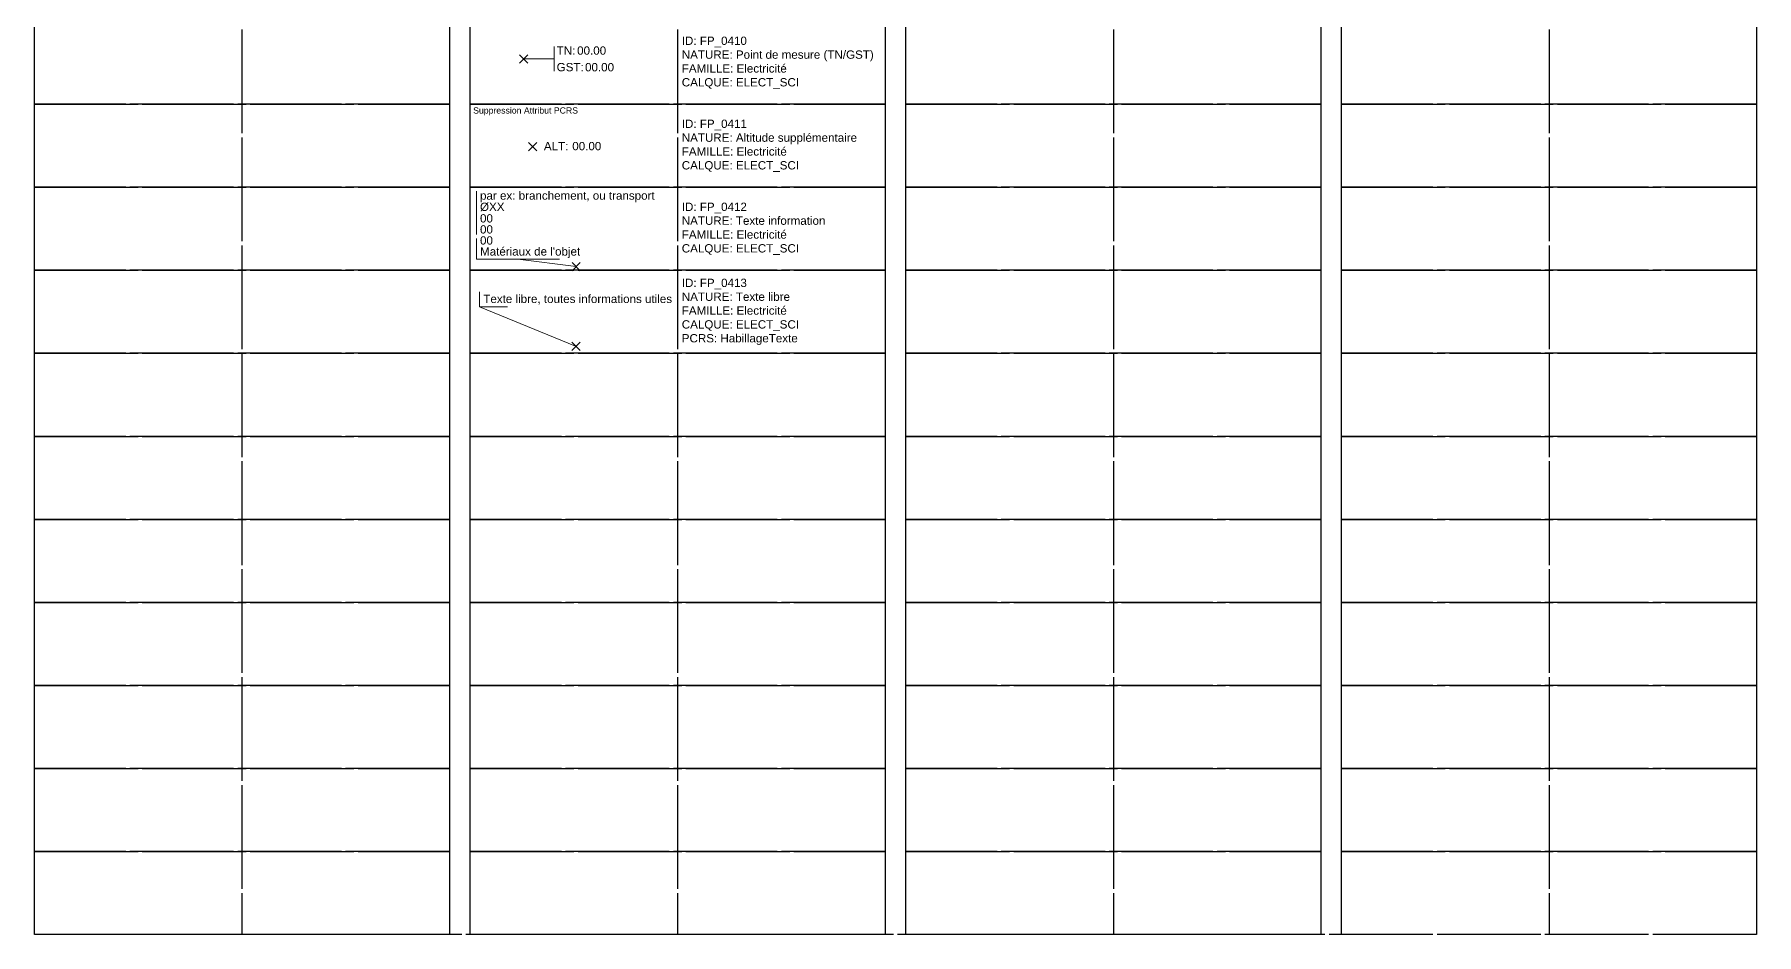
# Model space of a CAD drawing. Header units: metres. Extents: x 3067 to 3319, y 1703 to 1914.
# Drawn here: x 3067.05 to 3108.55, y 1810.56 to 1832.24 of the extents above; entities that cross this region are included whole.
import ezdxf
from ezdxf.enums import TextEntityAlignment as Align

# ---------------------------------------------------------------- set-up
doc = ezdxf.new("R2010")
doc.units = ezdxf.units.M
doc.header["$PDMODE"] = 3
doc.header["$PDSIZE"] = 0.1
doc.linetypes.add('Socle_Continu', pattern=[2.5, 2.5, 0])
doc.layers.get('0').update_dxf_attribs({"lineweight": 30})
doc.layers.add('1', color=7, linetype='Socle_Continu', lineweight=30)
doc.layers.add('ELECT_SCI', color=1, linetype='Socle_Continu', lineweight=13)
doc.styles.add('Reseaux', font='arial.ttf')
doc.styles.get("Standard").update_dxf_attribs({"font": 'arial.ttf'})

# ---------------------------------------------------------------- blocks, each defined once
blk = doc.blocks.new('*U412')
at = {"layer": 'ELECT_SCI', "linetype": 'Socle_Continu'}
blk.add_line((0.733, 0), (0, 0), dxfattribs=at)
at = {"layer": 'ELECT_SCI', "linetype": 'Socle_Continu', "flags": 128}
blk.add_lwpolyline([(0.733, -0.3), (0.733, 0.3)], dxfattribs=at)
at = {"layer": 'ELECT_SCI', "linetype": 'Socle_Continu'}
blk.add_point((0, 0), dxfattribs=at)
at = {"layer": 'ELECT_SCI', "linetype": 'Socle_Continu', "char_height": 0.2, "attachment_point": 4}
for s, insert in [('TN:', (0.793, 0.2)), ('GST:', (0.793, -0.201))]:
    blk.add_mtext_dynamic_manual_height_columns(s, width=0.46273, gutter_width=1, heights=[0], dxfattribs=dict(at, insert=insert))
at = {"layer": 'ELECT_SCI', "linetype": 'Socle_Continu'}
for tag, p in [('TN', (1.286, 0.2)), ('GST', (1.477, -0.201))]:
    blk.add_attdef(tag, text='', height=0.2, dxfattribs=at).set_placement(p, align=Align.MIDDLE_LEFT)
at = {"layer": 'ELECT_SCI', "linetype": 'Socle_Continu', "style": 'Reseaux', "flags": 9}
for tag, p in [('ID', (2.428, 0.07)), ('NATURE', (2.428, -0.251))]:
    blk.add_attdef(tag, p, '', height=0.2, dxfattribs=at)
at = {"layer": 'ELECT_SCI', "linetype": 'Socle_Continu', "flags": 9}
for tag, p in [('FAMILLE', (2.428, -0.573)), ('CALQUE', (2.428, -0.894))]:
    blk.add_attdef(tag, p, '', height=0.2, dxfattribs=at)
blk = doc.blocks.new('FP_0411')
at = {"layer": 'ELECT_SCI', "linetype": 'Socle_Continu'}
blk.add_point((0, 0), dxfattribs=at)
at = {"layer": 'ELECT_SCI', "linetype": 'Socle_Continu', "insert": (0.268, 0.01), "char_height": 0.2, "attachment_point": 4}
blk.add_mtext_dynamic_manual_height_columns('ALT:', width=0.46273, gutter_width=1, heights=[0], dxfattribs=at)
at = {"layer": 'ELECT_SCI', "linetype": 'Socle_Continu'}
blk.add_attdef('ALT', text='', height=0.2, dxfattribs=at).set_placement((0.952, 0.01), align=Align.MIDDLE_LEFT)
at = {"layer": 'ELECT_SCI', "linetype": 'Socle_Continu', "style": 'Reseaux', "flags": 9}
for tag, p in [('ID', (2.011, 0.119)), ('NATURE', (2.011, -0.202))]:
    blk.add_attdef(tag, p, '', height=0.2, dxfattribs=at)
at = {"layer": 'ELECT_SCI', "linetype": 'Socle_Continu', "flags": 9}
for tag, p in [('FAMILLE', (2.011, -0.524)), ('CALQUE', (2.011, -0.845)), ('TYPE', (2.016, -1.143))]:
    blk.add_attdef(tag, p, '', height=0.2, dxfattribs=at)
blk = doc.blocks.new('*U346')
at = {"layer": 'ELECT_SCI', "linetype": 'Socle_Continu'}
blk.add_line((-1.405, 0.178), (0, 0), dxfattribs=at)
at = {"layer": 'ELECT_SCI', "linetype": 'Socle_Continu', "flags": 128}
blk.add_lwpolyline([(-0.405, 0.178), (-2.405, 0.178), (-2.405, 1.817)], dxfattribs=at)
at = {"layer": 'ELECT_SCI', "linetype": 'Socle_Continu'}
blk.add_point((0, 0), dxfattribs=at)
for tag, p in [('TYPE', (-2.317, 1.612)), ('DIAM', (-2.317, 1.341)), ('NBR', (-2.317, 1.063)), ('LARG', (-2.317, 0.797)), ('HAUT', (-2.317, 0.531)), ('MATER', (-2.317, 0.266))]:
    blk.add_attdef(tag, p, '', height=0.2, dxfattribs=at)
at = {"layer": 'ELECT_SCI', "linetype": 'Socle_Continu', "flags": 9}
for tag, p in [('NATURE', (2.47, 1.097)), ('ID', (2.47, 1.418)), ('FAMILLE', (2.47, 0.776)), ('CALQUE', (2.47, 0.454))]:
    blk.add_attdef(tag, p, '', height=0.2, dxfattribs=at)
blk = doc.blocks.new('*U348')
at = {"layer": 'ELECT_SCI', "linetype": 'Socle_Continu'}
blk.add_line((-2.323, 0.953), (0, 0), dxfattribs=at)
at = {"layer": 'ELECT_SCI', "linetype": 'Socle_Continu', "flags": 128}
blk.add_lwpolyline([(-1.65, 0.953), (-2.323, 0.953), (-2.323, 1.31)], dxfattribs=at)
at = {"layer": 'ELECT_SCI', "linetype": 'Socle_Continu'}
blk.add_point((0, 0), dxfattribs=at)
blk.add_attdef('TXT', (-2.234, 1.041), '', height=0.2, dxfattribs=at)
at = {"layer": 'ELECT_SCI', "linetype": 'Socle_Continu', "flags": 9}
for tag, p in [('NATURE', (1.967, -0.177)), ('ID', (1.967, 0.144)), ('FAMILLE', (1.967, -0.499)), ('CALQUE', (1.967, -0.82)), ('PCRS', (1.967, -1.141))]:
    blk.add_attdef(tag, p, '', height=0.2, dxfattribs=at)

msp = doc.modelspace()

# ---------------------------------------------------------------- linework, layer by layer
at = {"linetype": 'Socle_Continu'}
for p, q in [((3072.049, 1850.56), (3072.049, 1810.56)), ((3082.549, 1850.56), (3082.549, 1810.56)), ((3093.049, 1850.56), (3093.049, 1810.56)), ((3103.549, 1850.56), (3103.549, 1810.56))]:
    msp.add_line(p, q, dxfattribs=at)
for points in [[(3067.049, 1832.56), (3077.049, 1832.56), (3077.049, 1830.56), (3067.049, 1830.56)], [(3088.049, 1832.56), (3098.049, 1832.56), (3098.049, 1830.56), (3088.049, 1830.56)], [(3098.549, 1832.56), (3108.549, 1832.56), (3108.549, 1830.56), (3098.549, 1830.56)], [(3067.049, 1830.56), (3077.049, 1830.56), (3077.049, 1828.56), (3067.049, 1828.56)], [(3088.049, 1830.56), (3098.049, 1830.56), (3098.049, 1828.56), (3088.049, 1828.56)], [(3098.549, 1830.56), (3108.549, 1830.56), (3108.549, 1828.56), (3098.549, 1828.56)], [(3067.049, 1828.56), (3077.049, 1828.56), (3077.049, 1826.56), (3067.049, 1826.56)], [(3077.549, 1828.56), (3087.549, 1828.56), (3087.549, 1826.56), (3077.549, 1826.56)], [(3088.049, 1828.56), (3098.049, 1828.56), (3098.049, 1826.56), (3088.049, 1826.56)], [(3098.549, 1828.56), (3108.549, 1828.56), (3108.549, 1826.56), (3098.549, 1826.56)], [(3067.049, 1826.56), (3077.049, 1826.56), (3077.049, 1824.56), (3067.049, 1824.56)], [(3077.549, 1826.56), (3087.549, 1826.56), (3087.549, 1824.56), (3077.549, 1824.56)], [(3088.049, 1826.56), (3098.049, 1826.56), (3098.049, 1824.56), (3088.049, 1824.56)], [(3098.549, 1826.56), (3108.549, 1826.56), (3108.549, 1824.56), (3098.549, 1824.56)], [(3067.049, 1824.56), (3077.049, 1824.56), (3077.049, 1822.56), (3067.049, 1822.56)], [(3077.549, 1824.56), (3087.549, 1824.56), (3087.549, 1822.56), (3077.549, 1822.56)], [(3088.049, 1824.56), (3098.049, 1824.56), (3098.049, 1822.56), (3088.049, 1822.56)], [(3098.549, 1824.56), (3108.549, 1824.56), (3108.549, 1822.56), (3098.549, 1822.56)], [(3067.049, 1822.56), (3077.049, 1822.56), (3077.049, 1820.56), (3067.049, 1820.56)], [(3077.549, 1822.56), (3087.549, 1822.56), (3087.549, 1820.56), (3077.549, 1820.56)], [(3088.049, 1822.56), (3098.049, 1822.56), (3098.049, 1820.56), (3088.049, 1820.56)], [(3098.549, 1822.56), (3108.549, 1822.56), (3108.549, 1820.56), (3098.549, 1820.56)], [(3067.049, 1820.56), (3077.049, 1820.56), (3077.049, 1818.56), (3067.049, 1818.56)], [(3077.549, 1820.56), (3087.549, 1820.56), (3087.549, 1818.56), (3077.549, 1818.56)], [(3088.049, 1820.56), (3098.049, 1820.56), (3098.049, 1818.56), (3088.049, 1818.56)], [(3098.549, 1820.56), (3108.549, 1820.56), (3108.549, 1818.56), (3098.549, 1818.56)], [(3067.049, 1818.56), (3077.049, 1818.56), (3077.049, 1816.56), (3067.049, 1816.56)], [(3077.549, 1818.56), (3087.549, 1818.56), (3087.549, 1816.56), (3077.549, 1816.56)], [(3088.049, 1818.56), (3098.049, 1818.56), (3098.049, 1816.56), (3088.049, 1816.56)], [(3098.549, 1818.56), (3108.549, 1818.56), (3108.549, 1816.56), (3098.549, 1816.56)], [(3067.049, 1816.56), (3077.049, 1816.56), (3077.049, 1814.56), (3067.049, 1814.56)], [(3077.549, 1816.56), (3087.549, 1816.56), (3087.549, 1814.56), (3077.549, 1814.56)], [(3088.049, 1816.56), (3098.049, 1816.56), (3098.049, 1814.56), (3088.049, 1814.56)], [(3098.549, 1816.56), (3108.549, 1816.56), (3108.549, 1814.56), (3098.549, 1814.56)], [(3067.049, 1814.56), (3077.049, 1814.56), (3077.049, 1812.56), (3067.049, 1812.56)], [(3077.549, 1814.56), (3087.549, 1814.56), (3087.549, 1812.56), (3077.549, 1812.56)], [(3088.049, 1814.56), (3098.049, 1814.56), (3098.049, 1812.56), (3088.049, 1812.56)], [(3098.549, 1814.56), (3108.549, 1814.56), (3108.549, 1812.56), (3098.549, 1812.56)], [(3067.049, 1812.56), (3077.049, 1812.56), (3077.049, 1810.56), (3067.049, 1810.56)], [(3077.549, 1812.56), (3087.549, 1812.56), (3087.549, 1810.56), (3077.549, 1810.56)], [(3088.049, 1812.56), (3098.049, 1812.56), (3098.049, 1810.56), (3088.049, 1810.56)], [(3098.549, 1812.56), (3108.549, 1812.56), (3108.549, 1810.56), (3098.549, 1810.56)]]:
    msp.add_lwpolyline(points, close=True, dxfattribs=at)
at = {"color": 64, "linetype": 'Socle_Continu'}
for points in [[(3077.549, 1832.56), (3087.549, 1832.56), (3087.549, 1830.56), (3077.549, 1830.56)], [(3077.549, 1830.56), (3087.549, 1830.56), (3087.549, 1828.56), (3077.549, 1828.56)]]:
    msp.add_lwpolyline(points, close=True, dxfattribs=at)
at = {"layer": '1', "color": 1, "linetype": 'Socle_Continu'}
msp.add_lwpolyline([(3067.049, 1853.253), (3108.549, 1853.253), (3108.549, 1810.56), (3067.049, 1810.56)], close=True, dxfattribs=at)

# ---------------------------------------------------------------- block references
at = {"layer": 'ELECT_SCI', "linetype": 'Socle_Continu'}
for name, p, values in [('*U412', (3078.841, 1831.653), {'TN': '00.00', 'GST': '00.00'}), ('FP_0411', (3079.058, 1829.541), {'ALT': '00.00'}), ('*U346', (3080.104, 1826.648), {'TYPE': 'par ex: branchement, ou transport', 'DIAM': 'ØXX', 'NBR': '00', 'LARG': '00', 'HAUT': '00', 'MATER': "Matériaux de l'objet"}), ('*U348', (3080.1, 1824.73), {'TXT': 'Texte libre, toutes informations utiles'})]:
    msp.add_blockref(name, p, dxfattribs=at).add_auto_attribs(values)

# ---------------------------------------------------------------- texts
at = {"linetype": 'Socle_Continu', "char_height": 0.2, "width": 4.9, "attachment_point": 4}
for s, insert in [('ID: FP_0410\\PNATURE: Point de mesure (TN/GST)\\PFAMILLE: Electricité\\PCALQUE: ELECT_SCI', (3082.649, 1831.56)), ('ID: FP_0411\\PNATURE: Altitude supplémentaire\\PFAMILLE: Electricité\\PCALQUE: ELECT_SCI', (3082.649, 1829.56)), ('ID: FP_0412\\PNATURE: Texte information\\PFAMILLE: Electricité\\PCALQUE: ELECT_SCI', (3082.649, 1827.56)), ('ID: FP_0413\\PNATURE: Texte libre\\PFAMILLE: Electricité\\PCALQUE: ELECT_SCI\\PPCRS: HabillageTexte', (3082.649, 1825.56))]:
    msp.add_mtext(s, dxfattribs=dict(at, insert=insert))
at = {"color": 64, "linetype": 'Socle_Continu', "insert": (3077.621, 1830.485), "char_height": 0.15, "attachment_point": 1}
msp.add_mtext_dynamic_manual_height_columns('Suppression Attribut PCRS', width=3.89254, gutter_width=12.5, heights=[0], dxfattribs=at)

doc.saveas('drawing.dxf')
